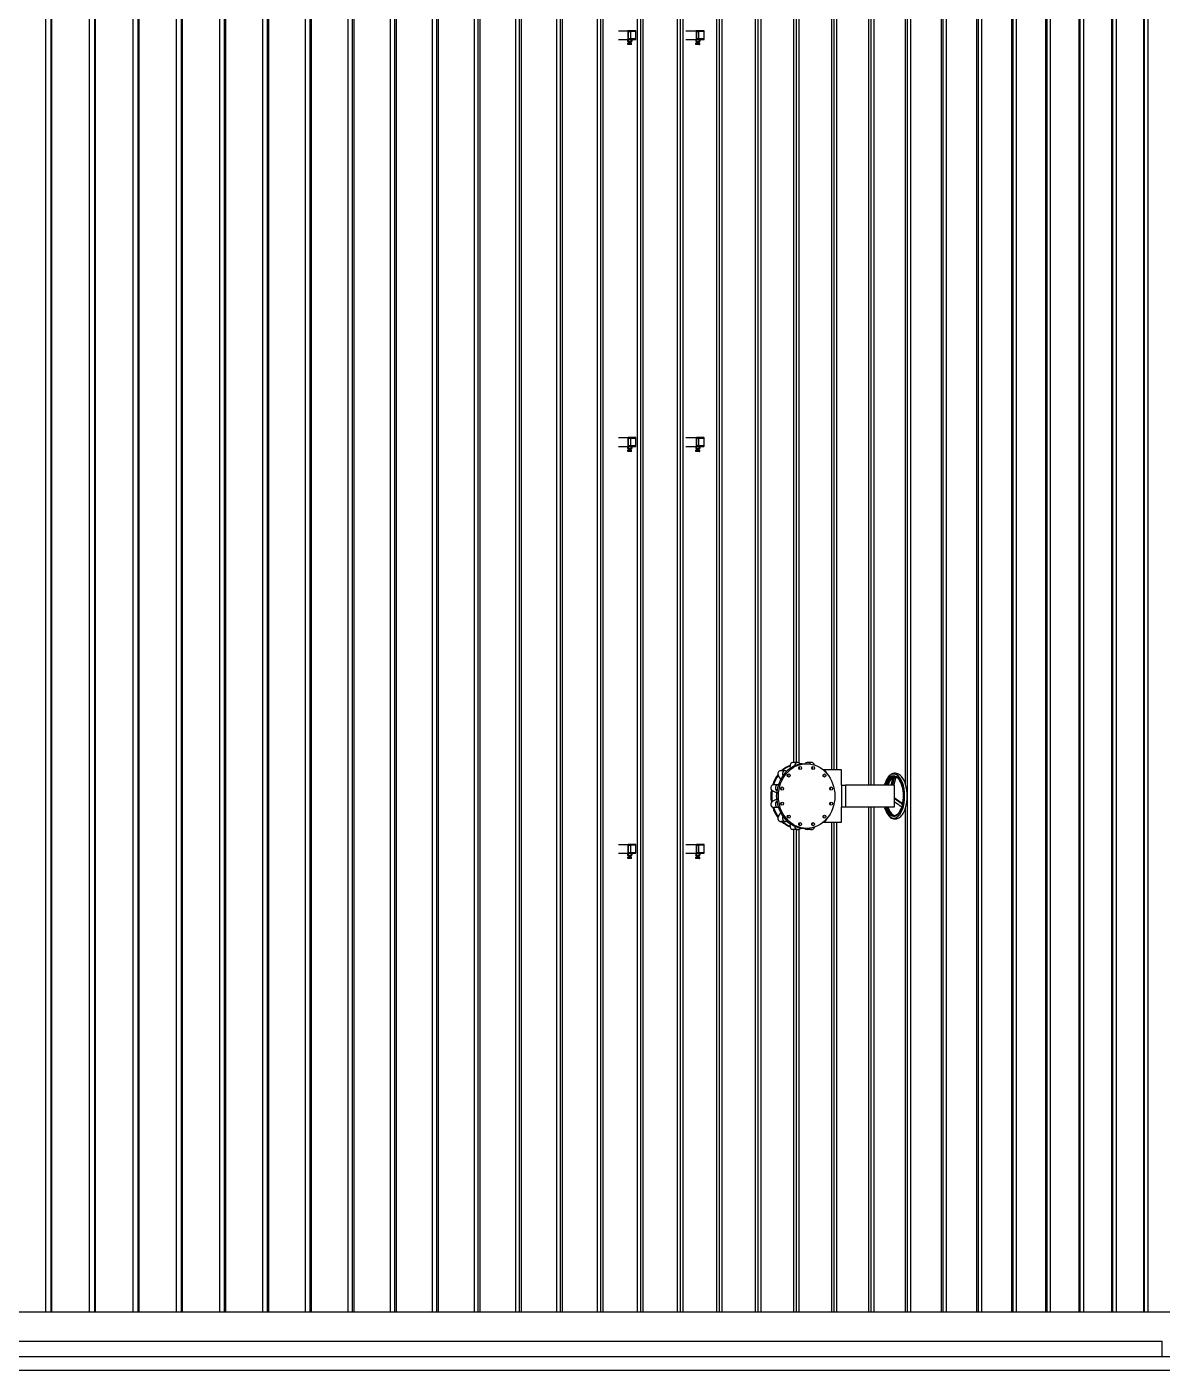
# Model space of a CAD drawing. Header units: millimetres. Extents: x 0 to 118900, y 0 to 84100.
# Drawn here: x 25700 to 33511, y 52500 to 61743 of the extents above; entities that cross this region are included whole.
import ezdxf

# ---------------------------------------------------------------- set-up
doc = ezdxf.new("R2010")
doc.units = ezdxf.units.MM
doc.header["$LTSCALE"] = 100
doc.layers.add('Visible', color=7, linetype='Continuous', lineweight=25)

msp = doc.modelspace()

# ---------------------------------------------------------------- linework, layer by layer
at = {"layer": 'Visible'}
for p, q in [((25830.68, 52899.68), (25830.68, 74561.18)), ((25867.94, 52899.68), (25867.94, 74561.18)), ((25870.57, 74561.18), (25870.57, 52899.68)), ((26130.98, 52899.68), (26130.98, 74561.18)), ((26167.3, 52899.68), (26167.3, 74561.18)), ((26170.79, 74561.18), (26170.79, 52899.68)), ((26430.56, 52899.68), (26430.56, 74561.18)), ((26465.91, 52899.68), (26465.91, 74561.18)), ((26470.25, 74561.18), (26470.25, 52899.68)), ((26729.22, 52899.68), (26729.22, 74561.18)), ((26763.58, 52899.68), (26763.58, 74561.18)), ((26768.78, 74561.18), (26768.78, 52899.68)), ((27026.79, 52899.68), (27026.79, 74561.18)), ((27060.13, 52899.68), (27060.13, 74561.18)), ((27066.19, 74561.18), (27066.19, 52899.68)), ((27323.08, 52899.68), (27323.08, 74561.18)), ((27355.38, 52899.68), (27355.38, 74561.18)), ((27362.29, 74561.18), (27362.29, 52899.68)), ((27617.91, 52899.68), (27617.91, 74561.18)), ((27649.16, 52899.68), (27649.16, 74561.18)), ((27656.91, 74561.18), (27656.91, 52899.68)), ((27911.09, 52899.68), (27911.09, 74561.18)), ((27941.27, 52899.68), (27941.27, 74561.18)), ((27949.87, 74561.18), (27949.87, 52899.68)), ((28202.46, 52899.68), (28202.46, 74561.18)), ((28231.55, 52899.68), (28231.55, 74561.18)), ((28240.98, 74561.18), (28240.98, 52899.68)), ((28491.84, 52899.68), (28491.84, 74561.18)), ((28519.81, 52899.68), (28519.81, 74561.18)), ((28530.08, 74561.18), (28530.08, 52899.68)), ((28779.03, 52899.68), (28779.03, 74561.18)), ((28805.89, 52899.68), (28805.89, 74561.18)), ((28816.97, 74561.18), (28816.97, 52899.68)), ((29063.88, 52899.68), (29063.88, 74561.18)), ((29089.59, 52899.68), (29089.59, 74561.18)), ((29101.5, 74561.18), (29101.5, 52899.68)), ((29346.2, 52899.68), (29346.2, 74561.18)), ((29370.75, 52899.68), (29370.75, 74561.18)), ((29383.47, 74561.18), (29383.47, 52899.68)), ((30713.96, 52899.68), (30713.96, 74561.18)), ((30732.51, 52899.68), (30732.51, 74561.18)), ((30749.15, 74561.18), (30749.15, 52899.68)), ((30977.57, 56680.32), (30977.57, 74561.18)), ((30994.88, 56680.32), (30994.88, 74561.18)), ((31012.28, 74561.18), (31012.28, 56677.25)), ((31237.48, 56629.68), (31237.48, 74561.18)), ((31253.54, 56629.68), (31253.54, 74561.18)), ((31271.69, 74561.18), (31271.69, 56629.68)), ((31493.54, 56524.18), (31493.54, 74561.18)), ((31508.34, 56524.18), (31508.34, 74561.18)), ((31527.22, 74561.18), (31527.22, 56524.18)), ((31745.59, 56530.79), (31745.59, 74561.18)), ((31759.12, 52899.68), (31759.12, 74561.18)), ((31778.73, 74561.18), (31778.73, 52899.68)), ((31993.47, 52899.68), (31993.47, 74561.18)), ((32005.73, 52899.68), (32005.73, 74561.18)), ((32026.04, 74561.18), (32026.04, 52899.68)), ((32237.03, 52899.68), (32237.03, 74561.18)), ((32248.01, 52899.68), (32248.01, 74561.18)), ((32269.02, 74561.18), (32269.02, 52899.68)), ((32476.13, 52899.68), (32476.13, 74561.18)), ((32485.82, 52899.68), (32485.82, 74561.18)), ((32507.52, 74561.18), (32507.52, 52899.68)), ((32710.62, 52899.68), (32710.62, 74561.18)), ((32719.01, 52899.68), (32719.01, 74561.18)), ((32741.38, 74561.18), (32741.38, 52899.68)), ((32940.35, 52899.68), (32940.35, 74561.18)), ((32947.44, 52899.68), (32947.44, 74561.18)), ((32970.47, 74561.18), (32970.47, 52899.68)), ((33165.18, 52899.68), (33165.18, 74561.18)), ((33170.97, 52899.68), (33170.97, 74561.18)), ((33194.64, 74561.18), (33194.64, 52899.68)), ((33384.98, 52899.68), (33384.98, 74561.18)), ((33389.46, 52899.68), (33389.46, 74561.18)), ((33413.76, 74561.18), (33413.76, 52899.68)), ((29625.83, 52899.68), (29625.83, 73614.24)), ((29649.21, 52899.68), (29649.21, 73606.68)), ((29662.72, 73606.68), (29662.72, 52899.68)), ((29902.59, 52899.68), (29902.59, 73543.98)), ((29924.78, 52899.68), (29924.78, 73543.68)), ((29939.09, 73543.73), (29939.09, 52899.68)), ((30176.3, 52899.68), (30176.3, 68884.68)), ((30197.29, 52899.68), (30197.29, 68880.07)), ((30212.39, 68856.05), (30212.39, 52899.68)), ((30446.82, 52899.68), (30446.82, 68785.88)), ((30466.59, 52899.68), (30466.59, 68799.1)), ((30482.47, 68809.09), (30482.47, 52899.68)), ((29769.7, 61716.18), (29837.89, 61716.18)), ((29769.7, 61656.18), (29837.89, 61656.18)), ((29833.78, 61655.5), (29833.78, 61642.35)), ((29835.62, 61656.18), (29834.1, 61655.63)), ((29836.05, 61714.18), (29836.05, 61658.18)), ((29889.24, 61716.18), (29837.89, 61716.18)), ((29837.89, 61656.18), (29889.24, 61656.18)), ((29838.8, 61713.18), (29888.33, 61713.18)), ((29838.8, 61659.18), (29838.8, 61713.18)), ((29888.33, 61659.18), (29838.8, 61659.18)), ((29840.62, 61710.18), (29839.62, 61709.18)), ((29855.62, 61709.18), (29839.62, 61709.18)), ((29839.62, 61659.18), (29839.62, 61709.18)), ((29854.62, 61710.18), (29840.62, 61710.18)), ((29841.24, 61642.35), (29841.24, 61655.5)), ((29854.62, 61710.18), (29855.62, 61709.18)), ((29855.08, 61655.5), (29855.08, 61642.35)), ((29855.62, 61659.18), (29855.62, 61709.18)), ((29859.62, 61656.18), (29861.14, 61655.63)), ((29861.46, 61655.5), (29861.46, 61642.35)), ((29888.33, 61713.18), (29888.33, 61659.18)), ((29891.08, 61658.18), (29891.08, 61714.18)), ((30233.38, 61716.18), (30308.06, 61716.18)), ((30233.38, 61656.18), (30308.06, 61656.18)), ((30301.98, 61655.5), (30301.98, 61642.35)), ((30303.78, 61656.18), (30302.54, 61655.73)), ((30306.26, 61714.18), (30306.26, 61658.18)), ((30358.44, 61716.18), (30308.06, 61716.18)), ((30308.06, 61656.18), (30358.44, 61656.18)), ((30308.96, 61713.18), (30357.54, 61713.18)), ((30308.96, 61659.18), (30308.96, 61713.18)), ((30322.78, 61710.18), (30308.96, 61710.18)), ((30323.78, 61709.18), (30308.96, 61709.18)), ((30357.54, 61659.18), (30308.96, 61659.18)), ((30309.92, 61642.35), (30309.92, 61655.5)), ((30322.78, 61710.18), (30323.78, 61709.18)), ((30323.73, 61655.5), (30323.73, 61642.35)), ((30323.78, 61659.18), (30323.78, 61709.18)), ((30327.78, 61656.18), (30329.02, 61655.73)), ((30329.59, 61655.5), (30329.59, 61642.35)), ((30357.54, 61713.18), (30357.54, 61659.18)), ((30360.24, 61658.18), (30360.24, 61714.18)), ((29835.62, 61641.68), (29834.1, 61642.23)), ((29834.23, 61620.85), (29834.23, 61629.38)), ((29834.23, 61629.38), (29836.04, 61629.38)), ((29835.62, 61620.18), (29835.19, 61620.34)), ((29835.62, 61641.68), (29837.51, 61641.68)), ((29859.62, 61630.18), (29835.62, 61630.18)), ((29835.62, 61629.38), (29835.62, 61630.18)), ((29836.04, 61620.18), (29835.62, 61620.18)), ((29836.04, 61629.38), (29837.84, 61629.38)), ((29844.54, 61620.18), (29836.04, 61620.18)), ((29837.51, 61641.68), (29848.16, 61641.68)), ((29837.84, 61629.38), (29844.54, 61629.38)), ((29837.84, 61620.85), (29837.84, 61629.38)), ((29839.62, 61630.18), (29839.62, 61641.68)), ((29844.54, 61629.38), (29851.24, 61629.38)), ((29856.12, 61620.18), (29844.54, 61620.18)), ((29848.16, 61641.68), (29858.27, 61641.68)), ((29851.24, 61620.85), (29851.24, 61629.38)), ((29851.24, 61629.38), (29856.12, 61629.38)), ((29855.62, 61630.18), (29855.62, 61641.68)), ((29856.12, 61629.38), (29861.01, 61629.38)), ((29859.62, 61620.18), (29856.12, 61620.18)), ((29858.27, 61641.68), (29859.62, 61641.68)), ((29859.62, 61641.68), (29861.14, 61642.23)), ((29859.62, 61629.38), (29859.62, 61630.18)), ((29859.62, 61620.18), (29860.05, 61620.34)), ((29861.01, 61620.85), (29861.01, 61629.38)), ((30302.25, 61620.85), (30302.25, 61629.38)), ((30302.25, 61629.38), (30304.34, 61629.38)), ((30303.78, 61641.68), (30302.54, 61642.13)), ((30303.78, 61620.18), (30303.2, 61620.39)), ((30303.78, 61641.68), (30305.95, 61641.68)), ((30327.78, 61630.18), (30303.78, 61630.18)), ((30303.78, 61629.38), (30303.78, 61630.18)), ((30304.34, 61620.18), (30303.78, 61620.18)), ((30304.34, 61629.38), (30306.43, 61629.38)), ((30313.19, 61620.18), (30304.34, 61620.18)), ((30305.95, 61641.68), (30316.83, 61641.68)), ((30306.43, 61629.38), (30313.19, 61629.38)), ((30306.43, 61620.85), (30306.43, 61629.38)), ((30307.78, 61630.18), (30307.78, 61641.68)), ((30313.19, 61629.38), (30319.96, 61629.38)), ((30324.63, 61620.18), (30313.19, 61620.18)), ((30316.83, 61641.68), (30326.66, 61641.68)), ((30319.96, 61620.85), (30319.96, 61629.38)), ((30319.96, 61629.38), (30324.63, 61629.38)), ((30323.78, 61630.18), (30323.78, 61641.68)), ((30324.63, 61629.38), (30329.31, 61629.38)), ((30327.78, 61620.18), (30324.63, 61620.18)), ((30326.66, 61641.68), (30327.78, 61641.68)), ((30327.78, 61641.68), (30329.02, 61642.13)), ((30327.78, 61629.38), (30327.78, 61630.18)), ((30327.78, 61620.18), (30328.37, 61620.39)), ((30329.31, 61620.85), (30329.31, 61629.38)), ((29769.7, 58916.18), (29837.89, 58916.18)), ((29836.05, 58914.18), (29836.05, 58858.18)), ((29889.24, 58916.18), (29837.89, 58916.18)), ((29838.8, 58913.18), (29888.33, 58913.18)), ((29838.8, 58859.18), (29838.8, 58913.18)), ((29840.62, 58910.18), (29839.62, 58909.18)), ((29855.62, 58909.18), (29839.62, 58909.18)), ((29839.62, 58859.18), (29839.62, 58909.18)), ((29854.62, 58910.18), (29840.62, 58910.18)), ((29854.62, 58910.18), (29855.62, 58909.18)), ((29855.62, 58859.18), (29855.62, 58909.18)), ((29888.33, 58913.18), (29888.33, 58859.18)), ((29891.08, 58858.18), (29891.08, 58914.18)), ((30233.38, 58916.18), (30308.06, 58916.18)), ((30306.26, 58914.18), (30306.26, 58858.18)), ((30358.44, 58916.18), (30308.06, 58916.18)), ((30308.96, 58913.18), (30357.54, 58913.18)), ((30308.96, 58859.18), (30308.96, 58913.18)), ((30322.78, 58910.18), (30308.96, 58910.18)), ((30323.78, 58909.18), (30308.96, 58909.18)), ((30322.78, 58910.18), (30323.78, 58909.18)), ((30323.78, 58859.18), (30323.78, 58909.18)), ((30357.54, 58913.18), (30357.54, 58859.18)), ((30360.24, 58858.18), (30360.24, 58914.18)), ((29769.7, 58856.18), (29837.89, 58856.18)), ((29833.78, 58855.5), (29833.78, 58842.35)), ((29835.62, 58856.18), (29834.1, 58855.63)), ((29835.62, 58841.68), (29834.1, 58842.23)), ((29834.23, 58820.85), (29834.23, 58829.38)), ((29834.23, 58829.38), (29836.04, 58829.38)), ((29835.62, 58820.18), (29835.19, 58820.34)), ((29835.62, 58841.68), (29837.51, 58841.68)), ((29859.62, 58830.18), (29835.62, 58830.18)), ((29835.62, 58829.38), (29835.62, 58830.18)), ((29836.04, 58820.18), (29835.62, 58820.18)), ((29836.04, 58829.38), (29837.84, 58829.38)), ((29844.54, 58820.18), (29836.04, 58820.18)), ((29837.51, 58841.68), (29848.16, 58841.68)), ((29837.84, 58829.38), (29844.54, 58829.38)), ((29837.84, 58820.85), (29837.84, 58829.38)), ((29837.89, 58856.18), (29889.24, 58856.18)), ((29888.33, 58859.18), (29838.8, 58859.18)), ((29839.62, 58830.18), (29839.62, 58841.68)), ((29841.24, 58842.35), (29841.24, 58855.5)), ((29844.54, 58829.38), (29851.24, 58829.38)), ((29856.12, 58820.18), (29844.54, 58820.18)), ((29848.16, 58841.68), (29858.27, 58841.68)), ((29851.24, 58820.85), (29851.24, 58829.38)), ((29851.24, 58829.38), (29856.12, 58829.38)), ((29855.08, 58855.5), (29855.08, 58842.35)), ((29855.62, 58830.18), (29855.62, 58841.68)), ((29856.12, 58829.38), (29861.01, 58829.38)), ((29859.62, 58820.18), (29856.12, 58820.18)), ((29858.27, 58841.68), (29859.62, 58841.68)), ((29859.62, 58856.18), (29861.14, 58855.63)), ((29859.62, 58841.68), (29861.14, 58842.23)), ((29859.62, 58829.38), (29859.62, 58830.18)), ((29859.62, 58820.18), (29860.05, 58820.34)), ((29861.01, 58820.85), (29861.01, 58829.38)), ((29861.46, 58855.5), (29861.46, 58842.35)), ((30233.38, 58856.18), (30308.06, 58856.18)), ((30301.98, 58855.5), (30301.98, 58842.35)), ((30302.25, 58820.85), (30302.25, 58829.38)), ((30302.25, 58829.38), (30304.34, 58829.38)), ((30303.78, 58856.18), (30302.54, 58855.73)), ((30303.78, 58841.68), (30302.54, 58842.13)), ((30303.78, 58820.18), (30303.2, 58820.39)), ((30303.78, 58841.68), (30305.95, 58841.68)), ((30327.78, 58830.18), (30303.78, 58830.18)), ((30303.78, 58829.38), (30303.78, 58830.18)), ((30304.34, 58820.18), (30303.78, 58820.18)), ((30304.34, 58829.38), (30306.43, 58829.38)), ((30313.19, 58820.18), (30304.34, 58820.18)), ((30305.95, 58841.68), (30316.83, 58841.68)), ((30306.43, 58829.38), (30313.19, 58829.38)), ((30306.43, 58820.85), (30306.43, 58829.38)), ((30307.78, 58830.18), (30307.78, 58841.68)), ((30308.06, 58856.18), (30358.44, 58856.18)), ((30357.54, 58859.18), (30308.96, 58859.18)), ((30309.92, 58842.35), (30309.92, 58855.5)), ((30313.19, 58829.38), (30319.96, 58829.38)), ((30324.63, 58820.18), (30313.19, 58820.18)), ((30316.83, 58841.68), (30326.66, 58841.68)), ((30319.96, 58820.85), (30319.96, 58829.38)), ((30319.96, 58829.38), (30324.63, 58829.38)), ((30323.73, 58855.5), (30323.73, 58842.35)), ((30323.78, 58830.18), (30323.78, 58841.68)), ((30324.63, 58829.38), (30329.31, 58829.38)), ((30327.78, 58820.18), (30324.63, 58820.18)), ((30326.66, 58841.68), (30327.78, 58841.68)), ((30327.78, 58856.18), (30329.02, 58855.73)), ((30327.78, 58841.68), (30329.02, 58842.13)), ((30327.78, 58829.38), (30327.78, 58830.18)), ((30327.78, 58820.18), (30328.37, 58820.39)), ((30329.31, 58820.85), (30329.31, 58829.38)), ((30329.59, 58855.5), (30329.59, 58842.35)), ((31002.51, 56680.32), (30971.13, 56680.32)), ((31017.4, 56672.18), (31018.63, 56672.18)), ((31052.46, 56672.18), (31065.21, 56672.18)), ((31099.96, 56680.32), (31068.57, 56680.32)), ((30887.06, 56565.8), (30871.53, 56589.02)), ((30918.13, 56624.41), (30886.74, 56624.41)), ((30953.76, 56641.2), (30952.12, 56655.45)), ((31305.06, 56629.68), (31179.2, 56629.68)), ((31305.06, 56524.18), (31305.06, 56629.68)), ((30858.91, 56471.84), (30830.68, 56485.26)), ((30869.4, 56527.58), (30838.02, 56527.58)), ((31305.06, 56524.18), (31305.06, 56375.18)), ((31305.06, 56524.18), (31331.79, 56524.18)), ((31331.79, 56524.18), (31331.79, 56375.18)), ((31669.06, 56524.18), (31331.79, 56524.18)), ((31669.06, 56375.18), (31669.06, 56524.18)), ((30830.68, 56414.1), (30858.91, 56427.51)), ((30859.52, 56471.84), (30858.91, 56471.84)), ((30858.91, 56427.51), (30859.52, 56427.51)), ((30869.4, 56371.77), (30838.02, 56371.77)), ((30871.53, 56310.34), (30887.06, 56333.55)), ((31305.06, 56269.68), (31305.06, 56375.18)), ((31305.06, 56375.18), (31331.79, 56375.18)), ((31331.79, 56375.18), (31669.06, 56375.18)), ((31493.54, 52899.68), (31493.54, 56375.18)), ((31508.34, 52899.68), (31508.34, 56375.18)), ((31527.22, 56375.18), (31527.22, 52899.68)), ((31620.97, 56374.41), (31611.84, 56374.41)), ((31745.59, 52899.68), (31745.59, 56368.57)), ((30918.13, 56274.94), (30886.74, 56274.94)), ((30952.12, 56243.91), (30953.76, 56258.16)), ((31002.51, 56219.04), (30971.13, 56219.04)), ((30977.57, 52899.68), (30977.57, 56219.04)), ((30994.88, 52899.68), (30994.88, 56219.04)), ((31012.28, 56222.1), (31012.28, 52899.68)), ((31017.4, 56227.18), (31018.63, 56227.18)), ((31052.46, 56227.18), (31065.21, 56227.18)), ((31099.96, 56219.04), (31068.57, 56219.04)), ((31179.2, 56269.68), (31305.06, 56269.68)), ((31237.48, 52899.68), (31237.48, 56269.68)), ((31253.54, 52899.68), (31253.54, 56269.68)), ((31271.69, 56269.68), (31271.69, 52899.68)), ((29769.7, 56116.18), (29837.89, 56116.18)), ((29836.05, 56114.18), (29836.05, 56058.18)), ((29889.24, 56116.18), (29837.89, 56116.18)), ((29838.8, 56113.18), (29888.33, 56113.18)), ((29838.8, 56059.18), (29838.8, 56113.18)), ((29840.62, 56110.18), (29839.62, 56109.18)), ((29855.62, 56109.18), (29839.62, 56109.18)), ((29839.62, 56059.18), (29839.62, 56109.18)), ((29854.62, 56110.18), (29840.62, 56110.18)), ((29854.62, 56110.18), (29855.62, 56109.18)), ((29855.62, 56059.18), (29855.62, 56109.18)), ((29888.33, 56113.18), (29888.33, 56059.18)), ((29891.08, 56058.18), (29891.08, 56114.18)), ((30233.38, 56116.18), (30308.06, 56116.18)), ((30306.26, 56114.18), (30306.26, 56058.18)), ((30358.44, 56116.18), (30308.06, 56116.18)), ((30308.96, 56113.18), (30357.54, 56113.18)), ((30308.96, 56059.18), (30308.96, 56113.18)), ((30322.78, 56110.18), (30308.96, 56110.18)), ((30323.78, 56109.18), (30308.96, 56109.18)), ((30322.78, 56110.18), (30323.78, 56109.18)), ((30323.78, 56059.18), (30323.78, 56109.18)), ((30357.54, 56113.18), (30357.54, 56059.18)), ((30360.24, 56058.18), (30360.24, 56114.18)), ((29769.7, 56056.18), (29837.89, 56056.18)), ((29833.78, 56055.5), (29833.78, 56042.35)), ((29835.62, 56056.18), (29834.1, 56055.63)), ((29835.62, 56041.68), (29834.1, 56042.23)), ((29834.23, 56020.85), (29834.23, 56029.38)), ((29834.23, 56029.38), (29836.04, 56029.38)), ((29835.62, 56020.18), (29835.19, 56020.34)), ((29835.62, 56041.68), (29837.51, 56041.68)), ((29859.62, 56030.18), (29835.62, 56030.18)), ((29835.62, 56029.38), (29835.62, 56030.18)), ((29836.04, 56020.18), (29835.62, 56020.18)), ((29836.04, 56029.38), (29837.84, 56029.38)), ((29844.54, 56020.18), (29836.04, 56020.18)), ((29837.51, 56041.68), (29848.16, 56041.68)), ((29837.84, 56029.38), (29844.54, 56029.38)), ((29837.84, 56020.85), (29837.84, 56029.38)), ((29837.89, 56056.18), (29889.24, 56056.18)), ((29888.33, 56059.18), (29838.8, 56059.18)), ((29839.62, 56030.18), (29839.62, 56041.68)), ((29841.24, 56042.35), (29841.24, 56055.5)), ((29844.54, 56029.38), (29851.24, 56029.38)), ((29856.12, 56020.18), (29844.54, 56020.18)), ((29848.16, 56041.68), (29858.27, 56041.68)), ((29851.24, 56020.85), (29851.24, 56029.38)), ((29851.24, 56029.38), (29856.12, 56029.38)), ((29855.08, 56055.5), (29855.08, 56042.35)), ((29855.62, 56030.18), (29855.62, 56041.68)), ((29856.12, 56029.38), (29861.01, 56029.38)), ((29859.62, 56020.18), (29856.12, 56020.18)), ((29858.27, 56041.68), (29859.62, 56041.68)), ((29859.62, 56056.18), (29861.14, 56055.63)), ((29859.62, 56041.68), (29861.14, 56042.23)), ((29859.62, 56029.38), (29859.62, 56030.18)), ((29859.62, 56020.18), (29860.05, 56020.34)), ((29861.01, 56020.85), (29861.01, 56029.38)), ((29861.46, 56055.5), (29861.46, 56042.35)), ((30233.38, 56056.18), (30308.06, 56056.18)), ((30301.98, 56055.5), (30301.98, 56042.35)), ((30302.25, 56020.85), (30302.25, 56029.38)), ((30302.25, 56029.38), (30304.34, 56029.38)), ((30303.78, 56056.18), (30302.54, 56055.73)), ((30303.78, 56041.68), (30302.54, 56042.13)), ((30303.78, 56020.18), (30303.2, 56020.39)), ((30303.78, 56041.68), (30305.95, 56041.68)), ((30327.78, 56030.18), (30303.78, 56030.18)), ((30303.78, 56029.38), (30303.78, 56030.18)), ((30304.34, 56020.18), (30303.78, 56020.18)), ((30304.34, 56029.38), (30306.43, 56029.38)), ((30313.19, 56020.18), (30304.34, 56020.18)), ((30305.95, 56041.68), (30316.83, 56041.68)), ((30306.43, 56029.38), (30313.19, 56029.38)), ((30306.43, 56020.85), (30306.43, 56029.38)), ((30307.78, 56030.18), (30307.78, 56041.68)), ((30308.06, 56056.18), (30358.44, 56056.18)), ((30357.54, 56059.18), (30308.96, 56059.18)), ((30309.92, 56042.35), (30309.92, 56055.5)), ((30313.19, 56029.38), (30319.96, 56029.38)), ((30324.63, 56020.18), (30313.19, 56020.18)), ((30316.83, 56041.68), (30326.66, 56041.68)), ((30319.96, 56020.85), (30319.96, 56029.38)), ((30319.96, 56029.38), (30324.63, 56029.38)), ((30323.73, 56055.5), (30323.73, 56042.35)), ((30323.78, 56030.18), (30323.78, 56041.68)), ((30324.63, 56029.38), (30329.31, 56029.38)), ((30327.78, 56020.18), (30324.63, 56020.18)), ((30326.66, 56041.68), (30327.78, 56041.68)), ((30327.78, 56056.18), (30329.02, 56055.73)), ((30327.78, 56041.68), (30329.02, 56042.13)), ((30327.78, 56029.38), (30327.78, 56030.18)), ((30327.78, 56020.18), (30328.37, 56020.39)), ((30329.31, 56020.85), (30329.31, 56029.38)), ((30329.59, 56055.5), (30329.59, 56042.35)), ((33796.02, 52899.68), (12687.91, 52899.68)), ((16364.69, 52699.68), (33511.13, 52699.68)), ((16364.69, 52699.68), (33511.13, 52699.68)), ((33511.13, 52591.68), (33511.13, 52699.68)), ((33841.47, 52591.68), (12187.91, 52591.68)), ((12187.91, 52499.68), (33841.47, 52499.68))]:
    msp.add_line(p, q, dxfattribs=at)
for centre, major_axis, ratio, start_param, end_param in [((29837.89, 61714.18), (0, 2), 0.9171054, 0, 1.5707963), ((29837.89, 61658.18), (0, -2), 0.9171054, 4.712389, 6.2831853), ((29889.24, 61714.18), (0, 2), 0.9171054, 4.712389, 6.2831853), ((29889.24, 61658.18), (0, -2), 0.9171054, 0, 1.5707963), ((30308.06, 61714.18), (0, 2), 0.8996279, 0, 1.5707963), ((30308.06, 61658.18), (0, -2), 0.8996279, 4.712389, 6.2831853), ((30358.44, 61714.18), (0, 2), 0.8996279, 4.712389, 6.2831853), ((30358.44, 61658.18), (0, -2), 0.8996279, 0, 1.5707963), ((29837.89, 58914.18), (0, 2), 0.9171054, 0, 1.5707963), ((29889.24, 58914.18), (0, 2), 0.9171054, 4.712389, 6.2831853), ((30308.06, 58914.18), (0, 2), 0.8996279, 0, 1.5707963), ((30358.44, 58914.18), (0, 2), 0.8996279, 4.712389, 6.2831853), ((29837.89, 58858.18), (0, -2), 0.9171054, 4.712389, 6.2831853), ((29889.24, 58858.18), (0, -2), 0.9171054, 0, 1.5707963), ((30308.06, 58858.18), (0, -2), 0.8996279, 4.712389, 6.2831853), ((30358.44, 58858.18), (0, -2), 0.8996279, 0, 1.5707963), ((31052.46, 56449.68), (0, 222.5), 0.8715086, 0, 3.1415927), ((31012.74, 56449.68), (0, 222.5), 0.8715086, 0.3180527, 0.6675736), ((30971.13, 56658.32), (0, 22), 0.8715086, 0, 1.701696), ((31002.51, 56658.32), (0, 22), 0.8715086, 5.214418, 7.8881112), ((31018.63, 56449.68), (0, 222.5), 0.8715086, 6.1958273, 6.2894688), ((31068.57, 56658.32), (0, 22), 0.8715086, 0, 0.8892419), ((31099.96, 56658.32), (0, 22), 0.8715086, 4.954275, 7.2344724), ((31012.74, 56449.68), (0, -222.5), 0.8715086, 3.9842429, 4.3630139), ((31018.63, 56449.68), (0, -222.5), 0.8715086, 4.0169715, 4.35483), ((30886.74, 56602.41), (0, 22), 0.8715086, 0, 2.2252948), ((30918.13, 56602.41), (0, 22), 0.8715086, 5.7064013, 8.4399334), ((31018.63, 56449.68), (0, 222.5), 0.8715086, 0.350964, 0.6675736), ((30927.99, 56591.1), (0, -6.92), 0.8715086, 0.9780628, 2.1635298), ((30929.21, 56591.1), (0, 11), 0.8715086, 3.8690666, 5.5557113), ((31006.12, 56642.86), (0, -6.92), 0.8715086, 0.9780628, 2.1635298), ((31007.35, 56642.86), (0, 11), 0.8715086, 3.8690666, 5.5557113), ((31096.35, 56642.86), (0, -6.92), 0.8715086, 0.9780628, 2.1635298), ((31097.57, 56642.86), (0, 11), 0.8715086, 3.8690666, 5.5557113), ((31174.49, 56591.1), (0, -6.92), 0.8715086, 0.9780628, 2.1635298), ((31175.71, 56591.1), (0, 11), 0.8715086, 3.8690666, 5.5557113), ((31184.35, 56602.41), (0, 22), 0.8715086, 4.8722352, 6.234038), ((31665.04, 56449.68), (0, -152.13), 0.4903802, 5.2241372, 10.483826), ((31665.04, 56449.68), (0, -138.87), 0.4903802, 5.278656, 10.4293072), ((31666.77, 56449.68), (0, 136.57), 0.4903802, 5.753609, 7.2769899), ((31665.96, 56449.68), (0, 133.6), 0.4903802, 0.0749214, 0.9792532), ((31675.09, 56449.68), (0, 133.6), 0.4903802, 0.229032, 0.9792532), ((31665.96, 56449.68), (0, 133.6), 0.4903802, 4.2637116, 6.2082639), ((30838.02, 56505.58), (0, 22), 0.8715086, 0, 2.7488936), ((31012.74, 56449.68), (0, -222.5), 0.8715086, 4.5178731, 4.9069048), ((31018.63, 56449.68), (0, -222.5), 0.8715086, 4.5429567, 4.8818213), ((30869.4, 56505.58), (0, 22), 0.8715086, 6.209982, 8.9777325), ((30882.87, 56501.44), (0, -6.92), 0.8715086, 0.9780628, 2.1635298), ((30884.1, 56501.44), (0, 11), 0.8715086, 3.8690666, 5.5557113), ((31219.6, 56501.44), (0, -6.92), 0.8715086, 0.9780628, 2.1635298), ((31220.82, 56501.44), (0, 11), 0.8715086, 3.8690666, 5.5557113), ((31233.07, 56505.58), (0, 22), 0.8715086, 4.9217481, 5.0680223), ((31682.47, 56449.68), (0, 152.13), 0.4903802, 4.1543057, 5.2704723), ((30838.02, 56393.77), (0, -22), 0.8715086, 3.5342917, 6.2831853), ((30869.4, 56393.77), (0, -22), 0.8715086, 3.5886381, 6.3563886), ((31018.63, 56449.68), (0, 186), 0.8715086, 1.4483387, 1.6932539), ((30882.87, 56397.91), (0, -6.92), 0.8715086, 0.9780628, 2.1635298), ((30884.1, 56397.91), (0, 11), 0.8715086, 3.8690666, 5.5557113), ((31219.6, 56397.91), (0, -6.92), 0.8715086, 0.9780628, 2.1635298), ((31220.82, 56397.91), (0, 11), 0.8715086, 3.8690666, 5.5557113), ((31233.07, 56393.77), (0, 22), 0.8715086, 4.3567557, 4.5030298), ((31012.74, 56449.68), (0, -222.5), 0.8715086, 5.0617641, 5.4405351), ((31018.63, 56449.68), (0, -222.5), 0.8715086, 5.0699479, 5.4078065), ((30886.74, 56296.94), (0, -22), 0.8715086, 4.0578905, 6.2831853), ((30918.13, 56296.94), (0, -22), 0.8715086, 4.1264372, 6.8599693), ((30927.99, 56308.26), (0, -6.92), 0.8715086, 0.9780628, 2.1635298), ((30929.21, 56308.26), (0, 11), 0.8715086, 3.8690666, 5.5557113), ((31174.49, 56308.26), (0, -6.92), 0.8715086, 0.9780628, 2.1635298), ((31175.71, 56308.26), (0, 11), 0.8715086, 3.8690666, 5.5557113), ((31184.35, 56296.94), (0, -22), 0.8715086, 0.0491474, 1.4109501), ((31666.77, 56449.68), (0, -136.57), 0.4903802, 5.2893807, 6.8127616), ((31665.96, 56449.68), (0, -133.6), 0.4903802, 5.3109092, 7.2554614), ((31675.09, 56449.68), (0, -133.6), 0.4903802, 5.3109092, 6.2134667), ((31012.74, 56449.68), (0, -222.5), 0.8715086, 5.6156117, 5.9651326), ((31018.63, 56449.68), (0, -222.5), 0.8715086, 5.6156117, 5.9322213), ((30971.13, 56241.04), (0, -22), 0.8715086, 4.5814893, 6.2831853), ((31002.51, 56241.04), (0, -22), 0.8715086, 4.6782594, 7.3519526), ((31006.12, 56256.49), (0, -6.92), 0.8715086, 0.9780628, 2.1635298), ((31007.35, 56256.49), (0, 11), 0.8715086, 3.8690666, 5.5557113), ((31018.63, 56449.68), (0, -222.5), 0.8715086, 6.2769018, 6.3705434), ((31068.57, 56241.04), (0, -22), 0.8715086, 5.3939435, 6.2831853), ((31099.96, 56241.04), (0, -22), 0.8715086, 5.3318982, 7.6120956), ((31096.35, 56256.49), (0, -6.92), 0.8715086, 0.9780628, 2.1635298), ((31097.57, 56256.49), (0, 11), 0.8715086, 3.8690666, 5.5557113), ((29837.89, 56114.18), (0, 2), 0.9171054, 0, 1.5707963), ((29889.24, 56114.18), (0, 2), 0.9171054, 4.712389, 6.2831853), ((30308.06, 56114.18), (0, 2), 0.8996279, 0, 1.5707963), ((30358.44, 56114.18), (0, 2), 0.8996279, 4.712389, 6.2831853), ((29837.89, 56058.18), (0, -2), 0.9171054, 4.712389, 6.2831853), ((29889.24, 56058.18), (0, -2), 0.9171054, 0, 1.5707963), ((30308.06, 56058.18), (0, -2), 0.8996279, 4.712389, 6.2831853), ((30358.44, 56058.18), (0, -2), 0.8996279, 0, 1.5707963)]:
    msp.add_ellipse(centre, major_axis=major_axis, ratio=ratio, start_param=start_param, end_param=end_param, dxfattribs=at)
for centre, major_axis in [((31065.21, 56449.68), (0, 222.5)), ((30941.96, 56591.1), (0, 11)), ((31020.1, 56642.86), (0, 11)), ((31110.32, 56642.86), (0, 11)), ((31188.46, 56591.1), (0, 11)), ((30896.85, 56501.44), (0, 11)), ((31233.57, 56501.44), (0, 11)), ((30896.85, 56397.91), (0, -11)), ((31233.57, 56397.91), (0, -11)), ((30941.96, 56308.26), (0, -11)), ((31188.46, 56308.26), (0, -11)), ((31020.1, 56256.49), (0, -11)), ((31110.32, 56256.49), (0, -11))]:
    msp.add_ellipse(centre, major_axis=major_axis, ratio=0.8715086, dxfattribs=at)
for points, weights in [([(29837.51, 61656.18), (29835.78, 61656.18), (29833.78, 61655.5)], [1, 1.11576506476, 1.15554960661]), ([(29833.78, 61655.5), (29833.94, 61655.57), (29834.1, 61655.63)], [1.15554960661, 1.15159571901, 1.14689138066]), ([(29841.24, 61655.5), (29839.24, 61656.18), (29837.51, 61656.18)], [1.15554960661, 1.11576506476, 1]), ([(29848.16, 61656.18), (29844.95, 61656.18), (29841.24, 61655.5)], [1, 1.11576506476, 1.15554960661]), ([(29855.08, 61655.5), (29851.37, 61656.18), (29848.16, 61656.18)], [1.15554960661, 1.11576506476, 1]), ([(29858.27, 61656.18), (29856.79, 61656.18), (29855.08, 61655.5)], [1, 1.11576506476, 1.15554960661]), ([(29861.46, 61655.5), (29859.75, 61656.18), (29858.27, 61656.18)], [1.15554960661, 1.11576506476, 1]), ([(30305.95, 61656.18), (30304.11, 61656.18), (30301.98, 61655.5)], [1, 1.11576506476, 1.15554960661]), ([(30301.98, 61655.5), (30302.26, 61655.63), (30302.54, 61655.73)], [1.15554960661, 1.14805033422, 1.13785138481]), ([(30309.92, 61655.5), (30307.79, 61656.18), (30305.95, 61656.18)], [1.15554960661, 1.11576506476, 1]), ([(30316.83, 61656.18), (30313.62, 61656.18), (30309.92, 61655.5)], [1, 1.11576506476, 1.15554960661]), ([(30323.73, 61655.5), (30320.03, 61656.18), (30316.83, 61656.18)], [1.15554960661, 1.11576506476, 1]), ([(30326.66, 61656.18), (30325.3, 61656.18), (30323.73, 61655.5)], [1, 1.11576506476, 1.15554960661]), ([(30329.59, 61655.5), (30328.02, 61656.18), (30326.66, 61656.18)], [1.15554960661, 1.11576506476, 1]), ([(29833.78, 61642.35), (29835.78, 61641.68), (29837.51, 61641.68)], [1.15554960661, 1.11576506476, 1]), ([(29834.1, 61642.23), (29833.94, 61642.29), (29833.78, 61642.35)], [1.14689138066, 1.15159571901, 1.15554960661]), ([(29836.04, 61620.18), (29835.2, 61620.18), (29834.23, 61620.85)], [1, 1.04818815859, 1.01981541865]), ([(29837.84, 61620.85), (29836.88, 61620.18), (29836.04, 61620.18)], [1.01981541865, 1.04818815859, 1]), ([(29837.51, 61641.68), (29839.24, 61641.68), (29841.24, 61642.35)], [1, 1.11576506476, 1.15554960661]), ([(29844.54, 61620.18), (29841.43, 61620.18), (29837.84, 61620.85)], [1, 1.04818815859, 1.01981541865]), ([(29841.24, 61642.35), (29844.95, 61641.68), (29848.16, 61641.68)], [1.15554960661, 1.11576506476, 1]), ([(29851.24, 61620.85), (29847.65, 61620.18), (29844.54, 61620.18)], [1.01981541865, 1.04818815859, 1]), ([(29848.16, 61641.68), (29851.37, 61641.68), (29855.08, 61642.35)], [1, 1.11576506476, 1.15554960661]), ([(29856.12, 61620.18), (29853.86, 61620.18), (29851.24, 61620.85)], [1, 1.04818815859, 1.01981541865]), ([(29855.08, 61642.35), (29856.79, 61641.68), (29858.27, 61641.68)], [1.15554960661, 1.11576506476, 1]), ([(29861.01, 61620.85), (29858.39, 61620.18), (29856.12, 61620.18)], [1.01981541865, 1.04818815859, 1]), ([(29858.27, 61641.68), (29859.75, 61641.68), (29861.46, 61642.35)], [1, 1.11576506476, 1.15554960661]), ([(29860.05, 61620.34), (29860.51, 61620.5), (29861.01, 61620.85)], [1.02871472526, 1.0344513696, 1.01981541865]), ([(30301.98, 61642.35), (30304.11, 61641.68), (30305.95, 61641.68)], [1.15554960661, 1.11576506476, 1]), ([(30302.54, 61642.13), (30302.26, 61642.23), (30301.98, 61642.35)], [1.13785138481, 1.14805033422, 1.15554960661]), ([(30304.34, 61620.18), (30303.37, 61620.18), (30302.25, 61620.85)], [1, 1.04818815859, 1.01981541865]), ([(30306.43, 61620.85), (30305.31, 61620.18), (30304.34, 61620.18)], [1.01981541865, 1.04818815859, 1]), ([(30305.95, 61641.68), (30307.79, 61641.68), (30309.92, 61642.35)], [1, 1.11576506476, 1.15554960661]), ([(30313.19, 61620.18), (30310.05, 61620.18), (30306.43, 61620.85)], [1, 1.04818815859, 1.01981541865]), ([(30309.92, 61642.35), (30313.62, 61641.68), (30316.83, 61641.68)], [1.15554960661, 1.11576506476, 1]), ([(30319.96, 61620.85), (30316.33, 61620.18), (30313.19, 61620.18)], [1.01981541865, 1.04818815859, 1]), ([(30316.83, 61641.68), (30320.03, 61641.68), (30323.73, 61642.35)], [1, 1.11576506476, 1.15554960661]), ([(30324.63, 61620.18), (30322.46, 61620.18), (30319.96, 61620.85)], [1, 1.04818815859, 1.01981541865]), ([(30323.73, 61642.35), (30325.3, 61641.68), (30326.66, 61641.68)], [1.15554960661, 1.11576506476, 1]), ([(30329.31, 61620.85), (30326.8, 61620.18), (30324.63, 61620.18)], [1.01981541865, 1.04818815859, 1]), ([(30326.66, 61641.68), (30328.02, 61641.68), (30329.59, 61642.35)], [1, 1.11576506476, 1.15554960661]), ([(30328.37, 61620.39), (30328.82, 61620.55), (30329.31, 61620.85)], [1.03000320279, 1.03218401873, 1.01981541865]), ([(29837.51, 58856.18), (29835.78, 58856.18), (29833.78, 58855.5)], [1, 1.11576506476, 1.15554960661]), ([(29833.78, 58855.5), (29833.94, 58855.57), (29834.1, 58855.63)], [1.15554960661, 1.15159571901, 1.14689138066]), ([(29833.78, 58842.35), (29835.78, 58841.68), (29837.51, 58841.68)], [1.15554960661, 1.11576506476, 1]), ([(29834.1, 58842.23), (29833.94, 58842.29), (29833.78, 58842.35)], [1.14689138066, 1.15159571901, 1.15554960661]), ([(29836.04, 58820.18), (29835.2, 58820.18), (29834.23, 58820.85)], [1, 1.04818815859, 1.01981541865]), ([(29837.84, 58820.85), (29836.88, 58820.18), (29836.04, 58820.18)], [1.01981541865, 1.04818815859, 1]), ([(29841.24, 58855.5), (29839.24, 58856.18), (29837.51, 58856.18)], [1.15554960661, 1.11576506476, 1]), ([(29837.51, 58841.68), (29839.24, 58841.68), (29841.24, 58842.35)], [1, 1.11576506476, 1.15554960661]), ([(29844.54, 58820.18), (29841.43, 58820.18), (29837.84, 58820.85)], [1, 1.04818815859, 1.01981541865]), ([(29848.16, 58856.18), (29844.95, 58856.18), (29841.24, 58855.5)], [1, 1.11576506476, 1.15554960661]), ([(29841.24, 58842.35), (29844.95, 58841.68), (29848.16, 58841.68)], [1.15554960661, 1.11576506476, 1]), ([(29851.24, 58820.85), (29847.65, 58820.18), (29844.54, 58820.18)], [1.01981541865, 1.04818815859, 1]), ([(29855.08, 58855.5), (29851.37, 58856.18), (29848.16, 58856.18)], [1.15554960661, 1.11576506476, 1]), ([(29848.16, 58841.68), (29851.37, 58841.68), (29855.08, 58842.35)], [1, 1.11576506476, 1.15554960661]), ([(29856.12, 58820.18), (29853.86, 58820.18), (29851.24, 58820.85)], [1, 1.04818815859, 1.01981541865]), ([(29858.27, 58856.18), (29856.79, 58856.18), (29855.08, 58855.5)], [1, 1.11576506476, 1.15554960661]), ([(29855.08, 58842.35), (29856.79, 58841.68), (29858.27, 58841.68)], [1.15554960661, 1.11576506476, 1]), ([(29861.01, 58820.85), (29858.39, 58820.18), (29856.12, 58820.18)], [1.01981541865, 1.04818815859, 1]), ([(29861.46, 58855.5), (29859.75, 58856.18), (29858.27, 58856.18)], [1.15554960661, 1.11576506476, 1]), ([(29858.27, 58841.68), (29859.75, 58841.68), (29861.46, 58842.35)], [1, 1.11576506476, 1.15554960661]), ([(29860.05, 58820.34), (29860.51, 58820.5), (29861.01, 58820.85)], [1.02871472526, 1.0344513696, 1.01981541865]), ([(30305.95, 58856.18), (30304.11, 58856.18), (30301.98, 58855.5)], [1, 1.11576506476, 1.15554960661]), ([(30301.98, 58855.5), (30302.26, 58855.63), (30302.54, 58855.73)], [1.15554960661, 1.14805033422, 1.13785138481]), ([(30301.98, 58842.35), (30304.11, 58841.68), (30305.95, 58841.68)], [1.15554960661, 1.11576506476, 1]), ([(30302.54, 58842.13), (30302.26, 58842.23), (30301.98, 58842.35)], [1.13785138481, 1.14805033422, 1.15554960661]), ([(30304.34, 58820.18), (30303.37, 58820.18), (30302.25, 58820.85)], [1, 1.04818815859, 1.01981541865]), ([(30306.43, 58820.85), (30305.31, 58820.18), (30304.34, 58820.18)], [1.01981541865, 1.04818815859, 1]), ([(30309.92, 58855.5), (30307.79, 58856.18), (30305.95, 58856.18)], [1.15554960661, 1.11576506476, 1]), ([(30305.95, 58841.68), (30307.79, 58841.68), (30309.92, 58842.35)], [1, 1.11576506476, 1.15554960661]), ([(30313.19, 58820.18), (30310.05, 58820.18), (30306.43, 58820.85)], [1, 1.04818815859, 1.01981541865]), ([(30316.83, 58856.18), (30313.62, 58856.18), (30309.92, 58855.5)], [1, 1.11576506476, 1.15554960661]), ([(30309.92, 58842.35), (30313.62, 58841.68), (30316.83, 58841.68)], [1.15554960661, 1.11576506476, 1]), ([(30319.96, 58820.85), (30316.33, 58820.18), (30313.19, 58820.18)], [1.01981541865, 1.04818815859, 1]), ([(30323.73, 58855.5), (30320.03, 58856.18), (30316.83, 58856.18)], [1.15554960661, 1.11576506476, 1]), ([(30316.83, 58841.68), (30320.03, 58841.68), (30323.73, 58842.35)], [1, 1.11576506476, 1.15554960661]), ([(30324.63, 58820.18), (30322.46, 58820.18), (30319.96, 58820.85)], [1, 1.04818815859, 1.01981541865]), ([(30326.66, 58856.18), (30325.3, 58856.18), (30323.73, 58855.5)], [1, 1.11576506476, 1.15554960661]), ([(30323.73, 58842.35), (30325.3, 58841.68), (30326.66, 58841.68)], [1.15554960661, 1.11576506476, 1]), ([(30329.31, 58820.85), (30326.8, 58820.18), (30324.63, 58820.18)], [1.01981541865, 1.04818815859, 1]), ([(30329.59, 58855.5), (30328.02, 58856.18), (30326.66, 58856.18)], [1.15554960661, 1.11576506476, 1]), ([(30326.66, 58841.68), (30328.02, 58841.68), (30329.59, 58842.35)], [1, 1.11576506476, 1.15554960661]), ([(30328.37, 58820.39), (30328.82, 58820.55), (30329.31, 58820.85)], [1.03000320279, 1.03218401873, 1.01981541865]), ([(31661.06, 56582.9), (31650.89, 56545.32), (31645.21, 56524.18)], [1.00848626987, 1.12855767413, 1.16299897166]), ([(31655.01, 56524.18), (31660.7, 56545.32), (31670.87, 56582.9)], [1.16299897166, 1.12855767413, 1.00848626987]), ([(31679.34, 56580.46), (31669.66, 56544.68), (31664.14, 56524.18)], [1.00700385426, 1.12177804595, 1.15664512076]), ([(31669.06, 56438.64), (31683.21, 56428.35), (31726.25, 56397.39)], [1.12692135474, 1.25092752742, 1.03273811715]), ([(31724.99, 56391.73), (31685.01, 56420.49), (31669.06, 56432.02)], [1.00848626987, 1.20464967623, 1.17226199385]), ([(31669.06, 56411.15), (31684.93, 56399.69), (31720.09, 56374.41)], [1.17685146942, 1.17700593878, 1.00848626987]), ([(31611.84, 56374.41), (31611.96, 56374.79), (31612.08, 56375.18)], [1.00848626987, 1.01070789269, 1.01290020063]), ([(31621.2, 56375.18), (31621.09, 56374.79), (31620.97, 56374.41)], [1.00443198238, 1.00223046517, 1]), ([(29837.51, 56056.18), (29835.78, 56056.18), (29833.78, 56055.5)], [1, 1.11576506476, 1.15554960661]), ([(29833.78, 56055.5), (29833.94, 56055.57), (29834.1, 56055.63)], [1.15554960661, 1.15159571901, 1.14689138066]), ([(29833.78, 56042.35), (29835.78, 56041.68), (29837.51, 56041.68)], [1.15554960661, 1.11576506476, 1]), ([(29834.1, 56042.23), (29833.94, 56042.29), (29833.78, 56042.35)], [1.14689138066, 1.15159571901, 1.15554960661]), ([(29836.04, 56020.18), (29835.2, 56020.18), (29834.23, 56020.85)], [1, 1.04818815859, 1.01981541865]), ([(29837.84, 56020.85), (29836.88, 56020.18), (29836.04, 56020.18)], [1.01981541865, 1.04818815859, 1]), ([(29841.24, 56055.5), (29839.24, 56056.18), (29837.51, 56056.18)], [1.15554960661, 1.11576506476, 1]), ([(29837.51, 56041.68), (29839.24, 56041.68), (29841.24, 56042.35)], [1, 1.11576506476, 1.15554960661]), ([(29844.54, 56020.18), (29841.43, 56020.18), (29837.84, 56020.85)], [1, 1.04818815859, 1.01981541865]), ([(29848.16, 56056.18), (29844.95, 56056.18), (29841.24, 56055.5)], [1, 1.11576506476, 1.15554960661]), ([(29841.24, 56042.35), (29844.95, 56041.68), (29848.16, 56041.68)], [1.15554960661, 1.11576506476, 1]), ([(29851.24, 56020.85), (29847.65, 56020.18), (29844.54, 56020.18)], [1.01981541865, 1.04818815859, 1]), ([(29855.08, 56055.5), (29851.37, 56056.18), (29848.16, 56056.18)], [1.15554960661, 1.11576506476, 1]), ([(29848.16, 56041.68), (29851.37, 56041.68), (29855.08, 56042.35)], [1, 1.11576506476, 1.15554960661]), ([(29856.12, 56020.18), (29853.86, 56020.18), (29851.24, 56020.85)], [1, 1.04818815859, 1.01981541865]), ([(29858.27, 56056.18), (29856.79, 56056.18), (29855.08, 56055.5)], [1, 1.11576506476, 1.15554960661]), ([(29855.08, 56042.35), (29856.79, 56041.68), (29858.27, 56041.68)], [1.15554960661, 1.11576506476, 1]), ([(29861.01, 56020.85), (29858.39, 56020.18), (29856.12, 56020.18)], [1.01981541865, 1.04818815859, 1]), ([(29861.46, 56055.5), (29859.75, 56056.18), (29858.27, 56056.18)], [1.15554960661, 1.11576506476, 1]), ([(29858.27, 56041.68), (29859.75, 56041.68), (29861.46, 56042.35)], [1, 1.11576506476, 1.15554960661]), ([(29860.05, 56020.34), (29860.51, 56020.5), (29861.01, 56020.85)], [1.02871472526, 1.0344513696, 1.01981541865]), ([(30305.95, 56056.18), (30304.11, 56056.18), (30301.98, 56055.5)], [1, 1.11576506476, 1.15554960661]), ([(30301.98, 56055.5), (30302.26, 56055.63), (30302.54, 56055.73)], [1.15554960661, 1.14805033422, 1.13785138481]), ([(30301.98, 56042.35), (30304.11, 56041.68), (30305.95, 56041.68)], [1.15554960661, 1.11576506476, 1]), ([(30302.54, 56042.13), (30302.26, 56042.23), (30301.98, 56042.35)], [1.13785138481, 1.14805033422, 1.15554960661]), ([(30304.34, 56020.18), (30303.37, 56020.18), (30302.25, 56020.85)], [1, 1.04818815859, 1.01981541865]), ([(30306.43, 56020.85), (30305.31, 56020.18), (30304.34, 56020.18)], [1.01981541865, 1.04818815859, 1]), ([(30309.92, 56055.5), (30307.79, 56056.18), (30305.95, 56056.18)], [1.15554960661, 1.11576506476, 1]), ([(30305.95, 56041.68), (30307.79, 56041.68), (30309.92, 56042.35)], [1, 1.11576506476, 1.15554960661]), ([(30313.19, 56020.18), (30310.05, 56020.18), (30306.43, 56020.85)], [1, 1.04818815859, 1.01981541865]), ([(30316.83, 56056.18), (30313.62, 56056.18), (30309.92, 56055.5)], [1, 1.11576506476, 1.15554960661]), ([(30309.92, 56042.35), (30313.62, 56041.68), (30316.83, 56041.68)], [1.15554960661, 1.11576506476, 1]), ([(30319.96, 56020.85), (30316.33, 56020.18), (30313.19, 56020.18)], [1.01981541865, 1.04818815859, 1]), ([(30323.73, 56055.5), (30320.03, 56056.18), (30316.83, 56056.18)], [1.15554960661, 1.11576506476, 1]), ([(30316.83, 56041.68), (30320.03, 56041.68), (30323.73, 56042.35)], [1, 1.11576506476, 1.15554960661]), ([(30324.63, 56020.18), (30322.46, 56020.18), (30319.96, 56020.85)], [1, 1.04818815859, 1.01981541865]), ([(30326.66, 56056.18), (30325.3, 56056.18), (30323.73, 56055.5)], [1, 1.11576506476, 1.15554960661]), ([(30323.73, 56042.35), (30325.3, 56041.68), (30326.66, 56041.68)], [1.15554960661, 1.11576506476, 1]), ([(30329.31, 56020.85), (30326.8, 56020.18), (30324.63, 56020.18)], [1.01981541865, 1.04818815859, 1]), ([(30329.59, 56055.5), (30328.02, 56056.18), (30326.66, 56056.18)], [1.15554960661, 1.11576506476, 1]), ([(30326.66, 56041.68), (30328.02, 56041.68), (30329.59, 56042.35)], [1, 1.11576506476, 1.15554960661]), ([(30328.37, 56020.39), (30328.82, 56020.55), (30329.31, 56020.85)], [1.03000320279, 1.03218401873, 1.01981541865])]:
    msp.add_rational_spline(points, weights, degree=2, dxfattribs=at)
for points, knots in [([(31745.76, 56530.24), (31741.3, 56544.78), (31735.62, 56557.97), (31721.9, 56580.51), (31713.86, 56589.87), (31696.16, 56602.66), (31686.58, 56606.47), (31668.37, 56607.61), (31659.99, 56605.84), (31643.81, 56598.11), (31636.12, 56591.81), (31621.44, 56574.73), (31614.68, 56563.35), (31606.36, 56543.99), (31603.91, 56537.28), (31601.76, 56530.24)], [5.2704723, 5.2704723, 5.2704723, 5.2704723, 5.6045307, 5.6045307, 5.9425115, 5.9425115, 6.252567, 6.252567, 6.5134287, 6.5134287, 6.8015647, 6.8015647, 7.1342926, 7.1342926, 7.2958983, 7.2958983, 7.2958983, 7.2958983]), ([(31660.04, 56579.12), (31657.16, 56577.42), (31654.19, 56575.14), (31647.88, 56568.94), (31644.54, 56564.86), (31638.15, 56555.23), (31635.09, 56549.67), (31629.61, 56537.58), (31627.16, 56531.1), (31625, 56524.18)], [0.2814083, 0.2814083, 0.2814083, 0.2814083, 0.4485604, 0.4485604, 0.63661127, 0.63661127, 0.82466214, 0.82466214, 1.00441904, 1.00441904, 1.00441904, 1.00441904]), ([(31722.81, 56523.22), (31721.66, 56526.96), (31720.43, 56530.58), (31717.82, 56537.52), (31716.43, 56540.84), (31713.54, 56547.16), (31712.03, 56550.15), (31708.91, 56555.77), (31707.29, 56558.4), (31703.99, 56563.27), (31702.31, 56565.51), (31700.6, 56567.54)], [5.2704723, 5.2704723, 5.2704723, 5.2704723, 5.36709963, 5.36709963, 5.46372697, 5.46372697, 5.5603543, 5.5603543, 5.65698164, 5.65698164, 5.75360897, 5.75360897, 5.75360897, 5.75360897]), ([(31601.76, 56369.11), (31606.21, 56354.57), (31611.9, 56341.39), (31625.61, 56318.84), (31633.66, 56309.49), (31651.35, 56296.7), (31660.94, 56292.89), (31679.14, 56291.75), (31687.53, 56293.52), (31703.71, 56301.25), (31711.39, 56307.54), (31726.08, 56324.63), (31732.84, 56336), (31741.16, 56355.36), (31743.6, 56362.08), (31745.76, 56369.11)], [2.1288796, 2.1288796, 2.1288796, 2.1288796, 2.4629381, 2.4629381, 2.8009188, 2.8009188, 3.1109744, 3.1109744, 3.3718361, 3.3718361, 3.6599721, 3.6599721, 3.9927, 3.9927, 4.1543057, 4.1543057, 4.1543057, 4.1543057]), ([(31625, 56375.18), (31627.16, 56368.25), (31629.61, 56361.77), (31635.09, 56349.69), (31638.15, 56344.13), (31644.54, 56334.49), (31647.88, 56330.42), (31654.56, 56323.86), (31657.9, 56321.37), (31664.32, 56317.89), (31667.38, 56316.87), (31670.35, 56316.43)], [2.13717361, 2.13717361, 2.13717361, 2.13717361, 2.31693051, 2.31693051, 2.50498138, 2.50498138, 2.69303226, 2.69303226, 2.88108313, 2.88108313, 3.069134, 3.069134, 3.069134, 3.069134]), ([(31700.6, 56331.81), (31702.31, 56333.85), (31703.99, 56336.09), (31707.29, 56340.95), (31708.91, 56343.58), (31712.03, 56349.2), (31713.54, 56352.2), (31716.43, 56358.51), (31717.82, 56361.84), (31720.43, 56368.78), (31721.66, 56372.39), (31722.81, 56376.14)], [3.67116899, 3.67116899, 3.67116899, 3.67116899, 3.76779632, 3.76779632, 3.86442366, 3.86442366, 3.96105099, 3.96105099, 4.05767833, 4.05767833, 4.15430566, 4.15430566, 4.15430566, 4.15430566])]:
    msp.add_open_spline(points, degree=3, knots=knots, dxfattribs=at)

doc.saveas('drawing.dxf')
